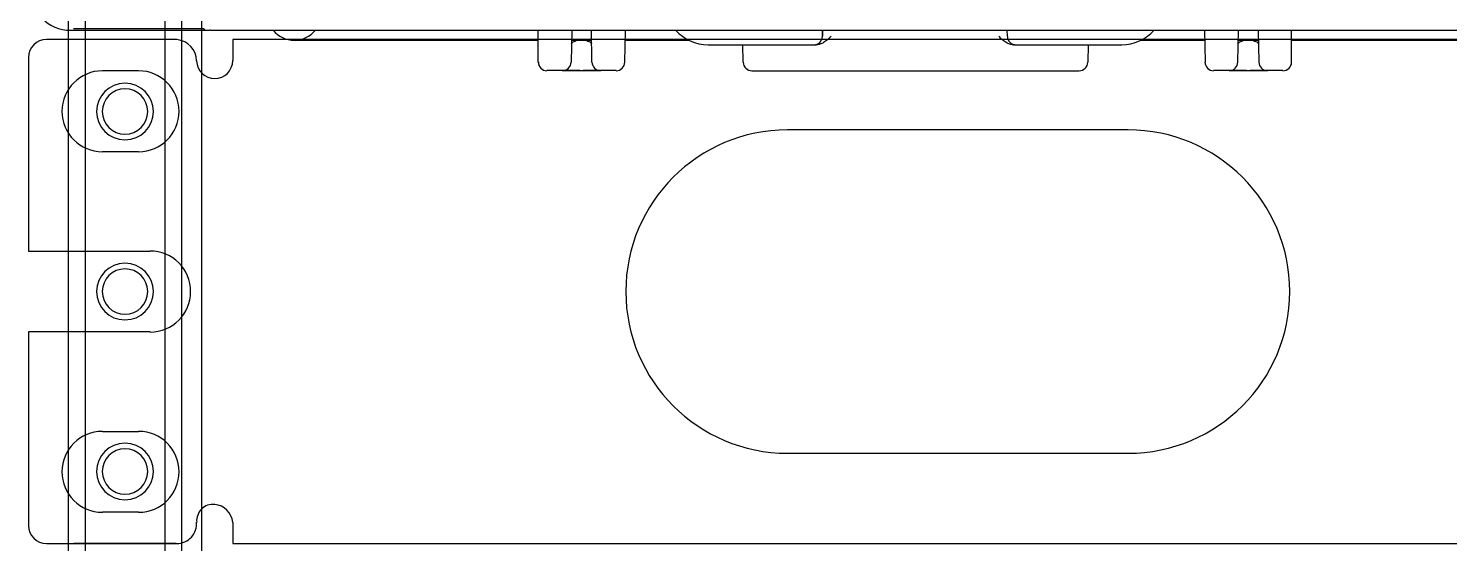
# Model space of a CAD drawing. Header units: millimetres. Extents: x -1589 to 88627, y 12943 to 76663.
# Drawn here: x 32187 to 33440, y 53845 to 54300 of the extents above; entities that cross this region are included whole.
import ezdxf

# ---------------------------------------------------------------- set-up
doc = ezdxf.new("R2010")
doc.units = ezdxf.units.MM
doc.header["$LTSCALE"] = 200
for name, color, linetype in [('6_ALL_SURFS', 7, 'Continuous'), ('7__ALL_ROUNDS', 7, 'Continuous'), ('form$0$SHEET$0$AA-BORD-FORM', 7, 'Continuous'), ('Slim-nut', 57, 'Continuous'), ('ztemper', 7, 'Continuous')]:
    doc.layers.add(name, color=color, linetype=linetype)

# ---------------------------------------------------------------- blocks, each defined once
blk = doc.blocks.new('A$C1B484D96')
at = {"layer": 'Slim-nut'}
for p, q in [((0, 1), (0, 399.05)), ((10, 399.05), (10, 1)), ((0.5, 88.9), (9.5, 88.9)), ((0.5, 44.45), (9.5, 44.45))]:
    blk.add_line(p, q, dxfattribs=at)
for centre, radius in [((5, 82.55), 2.5), ((5, 82.55), 2), ((5, 66.67), 2.5), ((5, 66.67), 2), ((5, 50.8), 2.5), ((5, 50.8), 2)]:
    blk.add_circle(centre, radius, dxfattribs=at)
blk = doc.blocks.new('rack2000')
at = {"color": 8, "linetype": 'Continuous'}
for p, q in [((148.03, 1931.05), (148.03, 130)), ((155.03, 1931.05), (155.03, 130)), ((158.28, 1931.05), (158.28, 130))]:
    blk.add_line(p, q, dxfattribs=at)
at = {"layer": 'Slim-nut', "color": 8, "linetype": 'Continuous', "xscale": -1}
blk.add_blockref('A$C1B484D96', (156.53, 530.05), dxfattribs=at)
blk = doc.blocks.new('entry')
at = {"color": 7}
for p, q in [((-228.41, 44.45), (-239.92, 44.45)), ((223.49, 44.45), (-223.49, 44.45)), ((-223.49, 44.45), (-223.49, 42.59)), ((-241.51, 42.86), (-241.51, 25.79)), ((-231.79, 41.69), (-234.98, 41.69)), ((-144.52, 36.49), (-174.56, 36.49)), ((-234.98, 34.56), (-231.79, 34.56)), ((-241.51, 25.79), (-230.77, 25.79)), ((-230.77, 18.66), (-241.51, 18.66)), ((-241.51, 18.66), (-241.51, 1.59)), ((-234.98, 9.89), (-231.79, 9.89)), ((-174.56, 7.96), (-144.52, 7.96)), ((-231.79, 2.76), (-234.98, 2.76)), ((-223.49, 1.86), (-223.49, 0)), ((-223.49, 0), (223.49, 0)), ((-239.92, 0), (-228.41, 0))]:
    blk.add_line(p, q, dxfattribs=at)
for centre, radius, start, end in [((-239.92, 42.86), 1.59, 90, 180), ((-228.61, 42.52), 1.94, 1.146, 83.9403), ((-234.98, 38.12), 3.57, 90, 270), ((-231.79, 38.12), 3.57, 270, 90), ((-225.08, 42.59), 1.59, 181.146, 270), ((-225.08, 42.59), 1.59, 270, 0), ((-174.56, 22.22), 14.26, 90, 270), ((-144.52, 22.22), 14.26, 270, 90), ((-230.77, 22.22), 3.57, 270, 90), ((-234.98, 6.32), 3.57, 90, 270), ((-231.79, 6.32), 3.57, 270, 90), ((-225.23, 2.01), 1.44, 83.9403, 184.9137), ((-225.27, 1.67), 1.79, 6.0597, 83.9403), ((-239.92, 1.59), 1.59, 180, 270), ((-228.41, 1.74), 1.74, 270, 4.9137)]:
    blk.add_arc(centre, radius, start, end, dxfattribs=at)
blk = doc.blocks.new('360 iPatch Cat6 24Port Panel')
at = {"color": 7, "linetype": 'Continuous', "lineweight": 25}
for p, q in [((108451.51, 33140.69), (108462.27, 33140.69)), ((108463.74, 33140.56), (108884.64, 33140.56)), ((108528.73, 33140.04), (108528.72, 33140.56)), ((108469.77, 33139.72), (108489.95, 33139.72)), ((108492.69, 33139.72), (108494.35, 33139.72)), ((108497.14, 33139.72), (108502.4, 33139.72)), ((108506.88, 33137.89), (108506.85, 33139.34)), ((108535.42, 33139.34), (108535.38, 33137.89)), ((108539.77, 33139.72), (108545.03, 33139.72)), ((108547.82, 33139.72), (108549.48, 33139.72)), ((108552.22, 33139.72), (108592.34, 33139.72)), ((108491.95, 33137.2), (108490.66, 33137.2)), ((108496.39, 33137.2), (108495.1, 33137.2)), ((108507.6, 33137.19), (108534.67, 33137.19)), ((108547.07, 33137.2), (108545.78, 33137.2)), ((108551.51, 33137.2), (108550.23, 33137.2))]:
    blk.add_line(p, q, dxfattribs=at)
for centre, radius, start, end in [((108469.77, 33141.96), 2.24, 218.8089, 321.1567), ((108507.6, 33137.91), 0.714, 181.5, 269.9987), ((108534.67, 33137.91), 0.714, 270.0013, 358.5)]:
    blk.add_arc(centre, radius, start, end, dxfattribs=at)
at = {"layer": '6_ALL_SURFS', "color": 7, "linetype": 'Continuous', "lineweight": 25}
blk.add_line((108513.45, 33140.56), (108513.44, 33140.04), dxfattribs=at)
at = {"layer": '7__ALL_ROUNDS', "color": 7, "linetype": 'Continuous', "lineweight": 25}
for p, q in [((108451.27, 33140.54), (108462.75, 33140.54)), ((108462.39, 33140.58), (108462.27, 33140.69)), ((108462.39, 33140.58), (108462.78, 33140.56)), ((108462.86, 33140.56), (108463.74, 33140.56)), ((108489.95, 33137.91), (108489.95, 33140.56)), ((108492.71, 33140.56), (108492.66, 33137.9)), ((108494.38, 33137.9), (108494.34, 33140.56)), ((108497.11, 33137.9), (108497.15, 33140.56)), ((108513.44, 33140.04), (108513.45, 33140.56)), ((108528.73, 33140.04), (108528.72, 33140.56)), ((108545.02, 33140.56), (108545.07, 33137.9)), ((108547.79, 33137.9), (108547.83, 33140.56)), ((108549.46, 33140.56), (108549.51, 33137.9)), ((108552.22, 33137.91), (108552.22, 33140.56)), ((108503.99, 33139.34), (108512.93, 33139.34)), ((108529.24, 33139.34), (108538.18, 33139.34)), ((108493.37, 33137.2), (108490.66, 33137.2)), ((108491.95, 33137.2), (108493.67, 33137.2)), ((108496.39, 33137.2), (108493.67, 33137.2)), ((108493.67, 33137.2), (108495.09, 33137.2)), ((108545.07, 33137.9), (108545.07, 33137.9)), ((108548.5, 33137.2), (108545.78, 33137.2)), ((108547.08, 33137.2), (108548.8, 33137.2)), ((108551.51, 33137.2), (108548.8, 33137.2)), ((108548.8, 33137.2), (108550.22, 33137.2))]:
    blk.add_line(p, q, dxfattribs=at)
for centre, radius, start, end in [((108451.27, 33143.83), 3.29, 180, 270), ((108462.86, 33153.77), 13.2, 269.6563, 270.0016), ((108503.99, 33142.91), 3.57, 221.1308, 270.0001), ((108538.18, 33142.91), 3.57, 269.9999, 318.858), ((108512.72, 33140.05), 0.714, 270, 359), ((108529.45, 33140.05), 0.714, 181, 270), ((108490.67, 33137.91), 0.718, 180.043, 197.9032), ((108490.66, 33137.91), 0.714, 180, 270.0001), ((108491.95, 33137.91), 0.714, 270, 359), ((108495.1, 33137.91), 0.714, 181.0026, 270), ((108496.39, 33137.91), 0.714, 270, 358.9973), ((108545.78, 33137.91), 0.714, 181, 270), ((108547.07, 33137.91), 0.714, 270, 358.9973), ((108550.23, 33137.91), 0.714, 181, 270), ((108551.51, 33137.91), 0.714, 269.9991, 0), ((108551.5, 33137.91), 0.718, 342.7872, 359.9568)]:
    blk.add_arc(centre, radius, start, end, dxfattribs=at)
for points, start_tangent, end_tangent in [([(108492.69, 33139.41), (108492.72, 33139.48), (108492.83, 33139.57), (108493, 33139.65), (108493.2, 33139.71), (108493.34, 33139.72)], (0.017452, 0.999848), (0.998206, 0.059875)), ([(108493.71, 33139.72), (108493.85, 33139.71), (108494.05, 33139.65), (108494.21, 33139.57), (108494.32, 33139.48), (108494.36, 33139.41)], (0.998206, -0.059875), (0.017452, -0.999848)), ([(108514.15, 33140.03), (108513.85, 33139.75), (108513.54, 33139.52), (108513.23, 33139.38), (108512.93, 33139.34)], (-0.705771, -0.70844), (-1, 0.000155)), ([(108529.24, 33139.34), (108528.94, 33139.38), (108528.63, 33139.52), (108528.32, 33139.75), (108528.02, 33140.03)], (-1, -0.000154), (-0.705872, 0.70834)), ([(108547.81, 33139.41), (108547.85, 33139.48), (108547.96, 33139.57), (108548.12, 33139.65), (108548.32, 33139.71), (108548.47, 33139.72)], (0.017452, 0.999848), (0.998206, 0.059875)), ([(108548.83, 33139.72), (108548.97, 33139.71), (108549.17, 33139.65), (108549.34, 33139.57), (108549.45, 33139.48), (108549.48, 33139.41)], (0.998206, -0.059875), (0.017452, -0.999848))]:
    blk.add_spline(points, degree=3, dxfattribs=dict(at, start_tangent=start_tangent, end_tangent=end_tangent))

msp = doc.modelspace()

# ---------------------------------------------------------------- block references
at = {"ltscale": 2, "xscale": 10.66757734301063, "yscale": 10.66757734301063, "zscale": 10.66757734301063}
msp.add_blockref('360 iPatch Cat6 24Port Panel', (-1124688.7, -299231.3), dxfattribs=at)
at = {"layer": 'form$0$SHEET$0$AA-BORD-FORM', "xscale": 10, "yscale": 10, "zscale": 10}
msp.add_blockref('rack2000', (30756.4, 48100.3), dxfattribs=at)
at = {"layer": 'ztemper', "xscale": 10, "yscale": 10, "zscale": 10}
msp.add_blockref('entry', (34601.6, 53845.3), dxfattribs=at)

doc.saveas('drawing.dxf')
